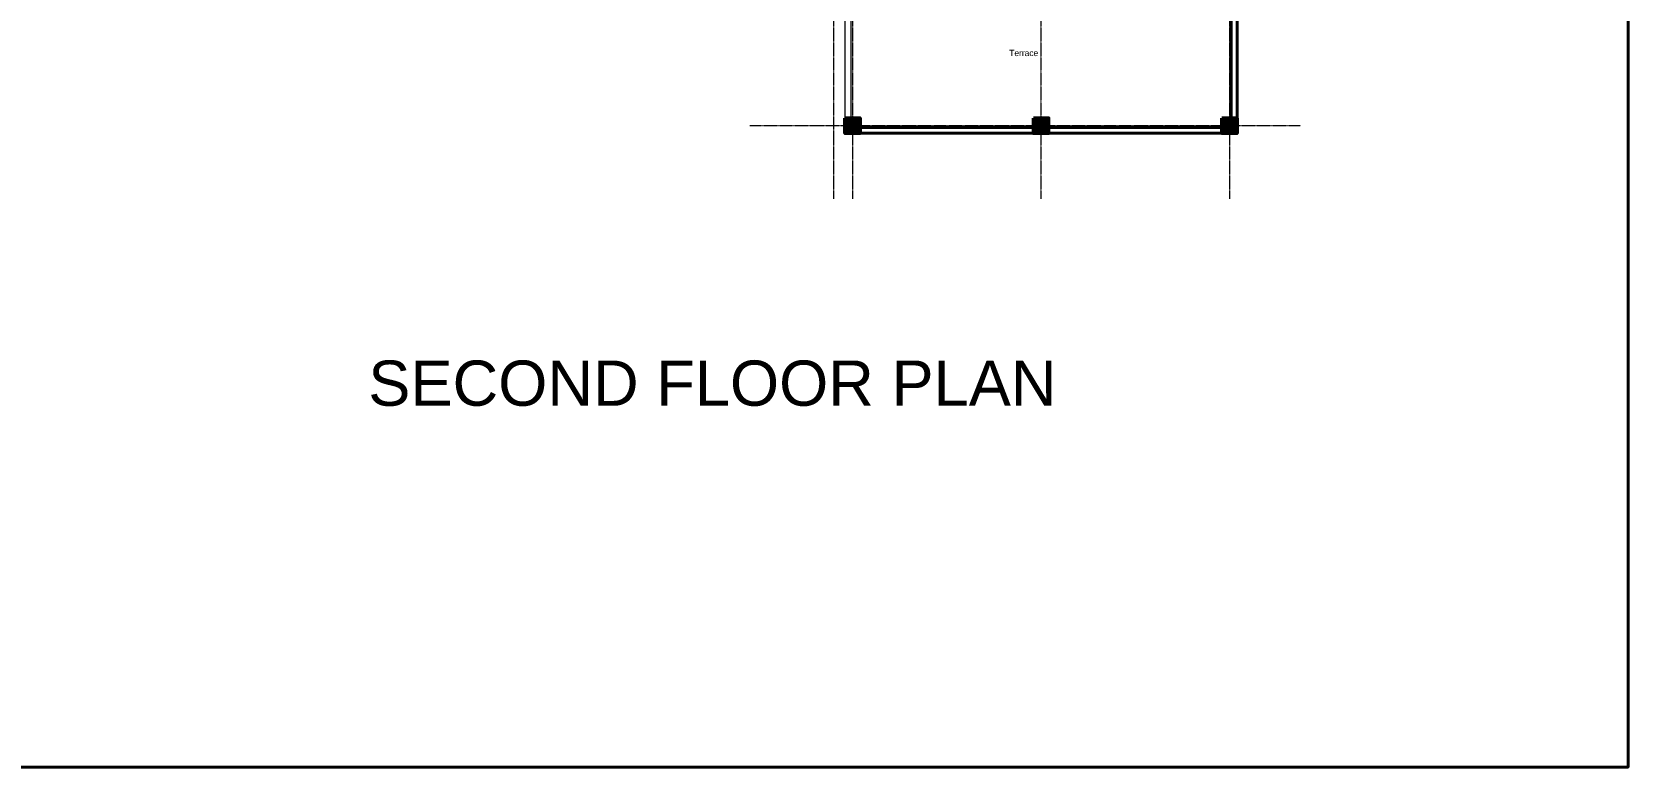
# Model space of a CAD drawing. Header units: millimetres. Extents: x 2419715 to 2617776, y 3786495 to 3864810.
# Drawn here: x 2554274 to 2617776, y 3786495 to 3815735 of the extents above; entities that cross this region are included whole.
import ezdxf

# ---------------------------------------------------------------- set-up
doc = ezdxf.new("R2010")
doc.units = ezdxf.units.MM
doc.header["$MEASUREMENT"] = 0
doc.linetypes.add('CENTER', pattern=[2, 1.25, -0.25, 0.25, -0.25])
for name, color, linetype, lineweight in [('centreline', 52, 'CENTER', 5), ('Column-0.5', 14, 'Continuous', 50), ('Hatch', 9, 'Continuous', 9), ('TXT', 7, 'Continuous', 25), ('WALL 0.2', 7, 'Continuous', 20), ('wall 0.4', 7, 'Continuous', 40)]:
    doc.layers.add(name, color=color, linetype=linetype, lineweight=lineweight)
doc.layers.add('Text-0.2', color=7, linetype='Continuous')
doc.styles.add('ARIAL', font='arial.ttf')
doc.styles.add('arial.', font='arial.ttf')

# ---------------------------------------------------------------- blocks, each defined once
blk = doc.blocks.new('2ft column')
at = {"layer": 'Hatch', "ltscale": 5}
h = blk.add_hatch(color=256, dxfattribs=at)
h.dxf.hatch_style = 1
h.paths.add_polyline_path([(2207385, 4176559), (2207985, 4176559), (2207985, 4175959), (2207385, 4175959)])
at = {"layer": 'Column-0.5', "ltscale": 5}
blk.add_lwpolyline([(2207385, 4176559), (2207985, 4176559), (2207985, 4175959), (2207385, 4175959)], close=True, dxfattribs=at)
at = {"layer": 'Defpoints', "ltscale": 5}
for points in [[(2207985, 4176559), (2207385, 4175959)], [(2207985, 4175959), (2207385, 4176559)]]:
    blk.add_lwpolyline(points, dxfattribs=at)

msp = doc.modelspace()

# ---------------------------------------------------------------- linework, layer by layer
at = {"layer": 'centreline', "ltscale": 5}
for p, q in [((2586169, 3851404), (2586169, 3809098)), ((2586169, 3851404), (2586169, 3809098)), ((2586919, 3851404), (2586919, 3809098)), ((2586919, 3851404), (2586919, 3809098)), ((2594419, 3851404), (2594419, 3809098)), ((2594419, 3851404), (2594419, 3809098)), ((2601919, 3851404), (2601919, 3809098)), ((2601919, 3851404), (2601919, 3809098)), ((2604746, 3812005), (2582832, 3812005)), ((2604746, 3812005), (2582832, 3812005))]:
    msp.add_line(p, q, dxfattribs=at)
at = {"layer": 'WALL 0.2', "ltscale": 5}
for p, q in [((2586849, 3825476), (2586849, 3812305)), ((2586619, 3825246), (2586619, 3812305))]:
    msp.add_line(p, q, dxfattribs=at)
at = {"layer": 'wall 0.4', "ltscale": 5}
for p, q in [((2602219, 3818394), (2602219, 3812305)), ((2601989, 3817346), (2601989, 3812305)), ((2594119, 3811935), (2587219, 3811935)), ((2594119, 3811705), (2587219, 3811705)), ((2601619, 3811935), (2594719, 3811935)), ((2601619, 3811705), (2594719, 3811705))]:
    msp.add_line(p, q, dxfattribs=at)
msp.add_lwpolyline([(2419715, 3864810), (2617776, 3864810), (2617776, 3786495), (2419715, 3786495)], close=True, dxfattribs=at)

# ---------------------------------------------------------------- block references
at = {"layer": 'Hatch'}
for p in [(379234, -364253), (379234, -364253), (386734, -364253), (386734, -364253), (394234, -364253), (394234, -364253)]:
    msp.add_blockref('2ft column', p, dxfattribs=at)

# ---------------------------------------------------------------- texts
at = {"layer": 'Text-0.2', "ltscale": 5, "insert": (2594355, 3814770), "char_height": 250, "attachment_point": 9, "rotation": 359.99923, "style": 'arial.'}
msp.add_mtext('\\pxqc;{\\fStylus BT|b0|i0|c0|p34;Terrace }', dxfattribs=at)
at = {"layer": 'TXT', "color": 244, "ltscale": 20, "true_color": 0x991b1e, "insert": (2567655, 3801753), "char_height": 2100, "width": 102139.87, "attachment_point": 4, "rotation": 0.0002, "style": 'ARIAL'}
msp.add_mtext('{\\H0.85714x;SECOND FLOOR PLAN}', dxfattribs=at)

doc.saveas('drawing.dxf')
